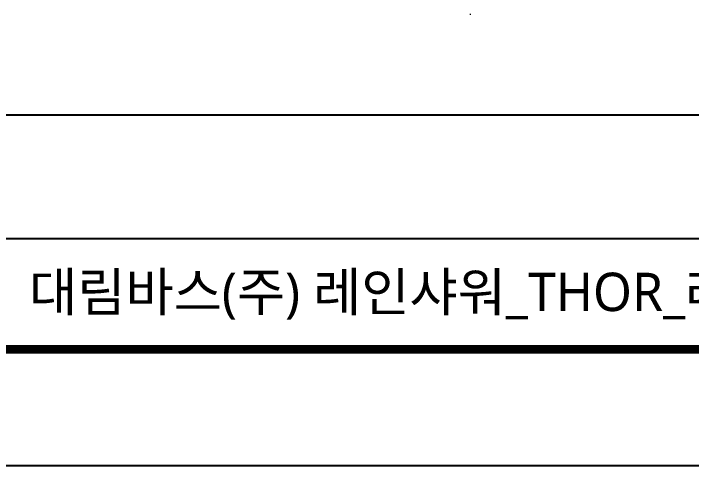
# Model space of a CAD drawing. Extents: x 19821 to 22981, y -91 to 2224.
# Drawn here: x 20426 to 21005, y -91 to 295 of the extents above; entities that cross this region are included whole.
import ezdxf

# ---------------------------------------------------------------- set-up
doc = ezdxf.new("R2010")
doc.units = 0
doc.header["$LTSCALE"] = 10
doc.header["$MEASUREMENT"] = 0
doc.layers.get('0').update_dxf_attribs({"linetype": 'CONTINUOUS'})
doc.layers.add('1', color=7, linetype='CONTINUOUS')
doc.styles.add('Daelim Dimension', font='NanumGothic.ttf')

msp = doc.modelspace()

# ---------------------------------------------------------------- linework, layer by layer
at = {"ltscale": 0.5}
msp.add_line((20317.17, 208.85), (21962.92, 208.85), dxfattribs=at)
at = {"color": 5}
msp.add_line((19872.22, 103.43), (22416.28, 103.43), dxfattribs=at)
at = {"ltscale": 0.5}
msp.add_lwpolyline([(19821.41, -90.54), (22980.93, -90.54), (22980.93, 2224.5), (19821.41, 2224.5)], close=True, dxfattribs=at)
at = {"color": 5, "linetype": 'ByBlock', "lineweight": 200, "const_width": 7.28}
msp.add_lwpolyline([(19872.22, 8.59), (22929.82, 8.59), (22929.82, 2170.75), (19872.22, 2170.75)], close=True, dxfattribs=at)
at = {"layer": '1', "color": 7, "linetype": 'Continuous', "lineweight": 18}
msp.add_open_spline([(20816.5, 294.74), (20816.3, 294.74), (20816.1, 294.74), (20815.89, 294.74)], degree=3, dxfattribs=at)

# ---------------------------------------------------------------- texts
at = {"color": 2, "insert": (20439.44, 74.09), "char_height": 32.7922, "width": 1570.8308, "attachment_point": 1, "style": 'Daelim Dimension'}
msp.add_mtext('대림바스(주) 레인샤워_THOR_레인샤워수전_HFB F20', dxfattribs=at)

doc.saveas('drawing.dxf')
